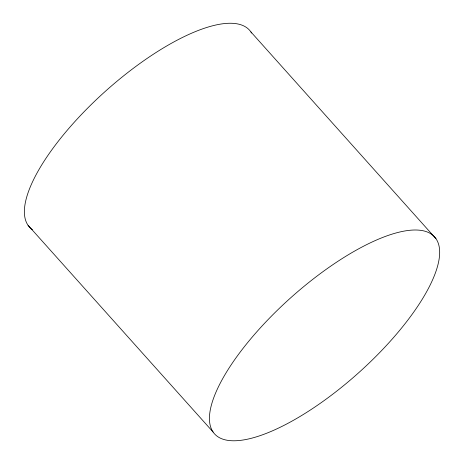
<?xml version="1.0" encoding="UTF-8"?>
<svg xmlns="http://www.w3.org/2000/svg" width="464" height="464" viewBox="0 0 464 464"><rect width="100%" height="100%" fill="white"/><g stroke="black" fill="none" stroke-linecap="round" stroke-linejoin="round"><path stroke-width="0.7" d="M250.925 31.952L435.951 238.67A147.651 50.588 -41.8 0 1 293.753 420.129A147.651 50.588 -41.8 0 1 243.902 347.275A147.651 50.588 -41.8 0 1 435.951 238.67M28.095 225.33L213.121 432.048M32.463 229.755A147.651 50.588 -41.8 0 1 105.287 91.379A147.651 50.588 -41.8 0 1 251.598 33.014"/></g></svg>
